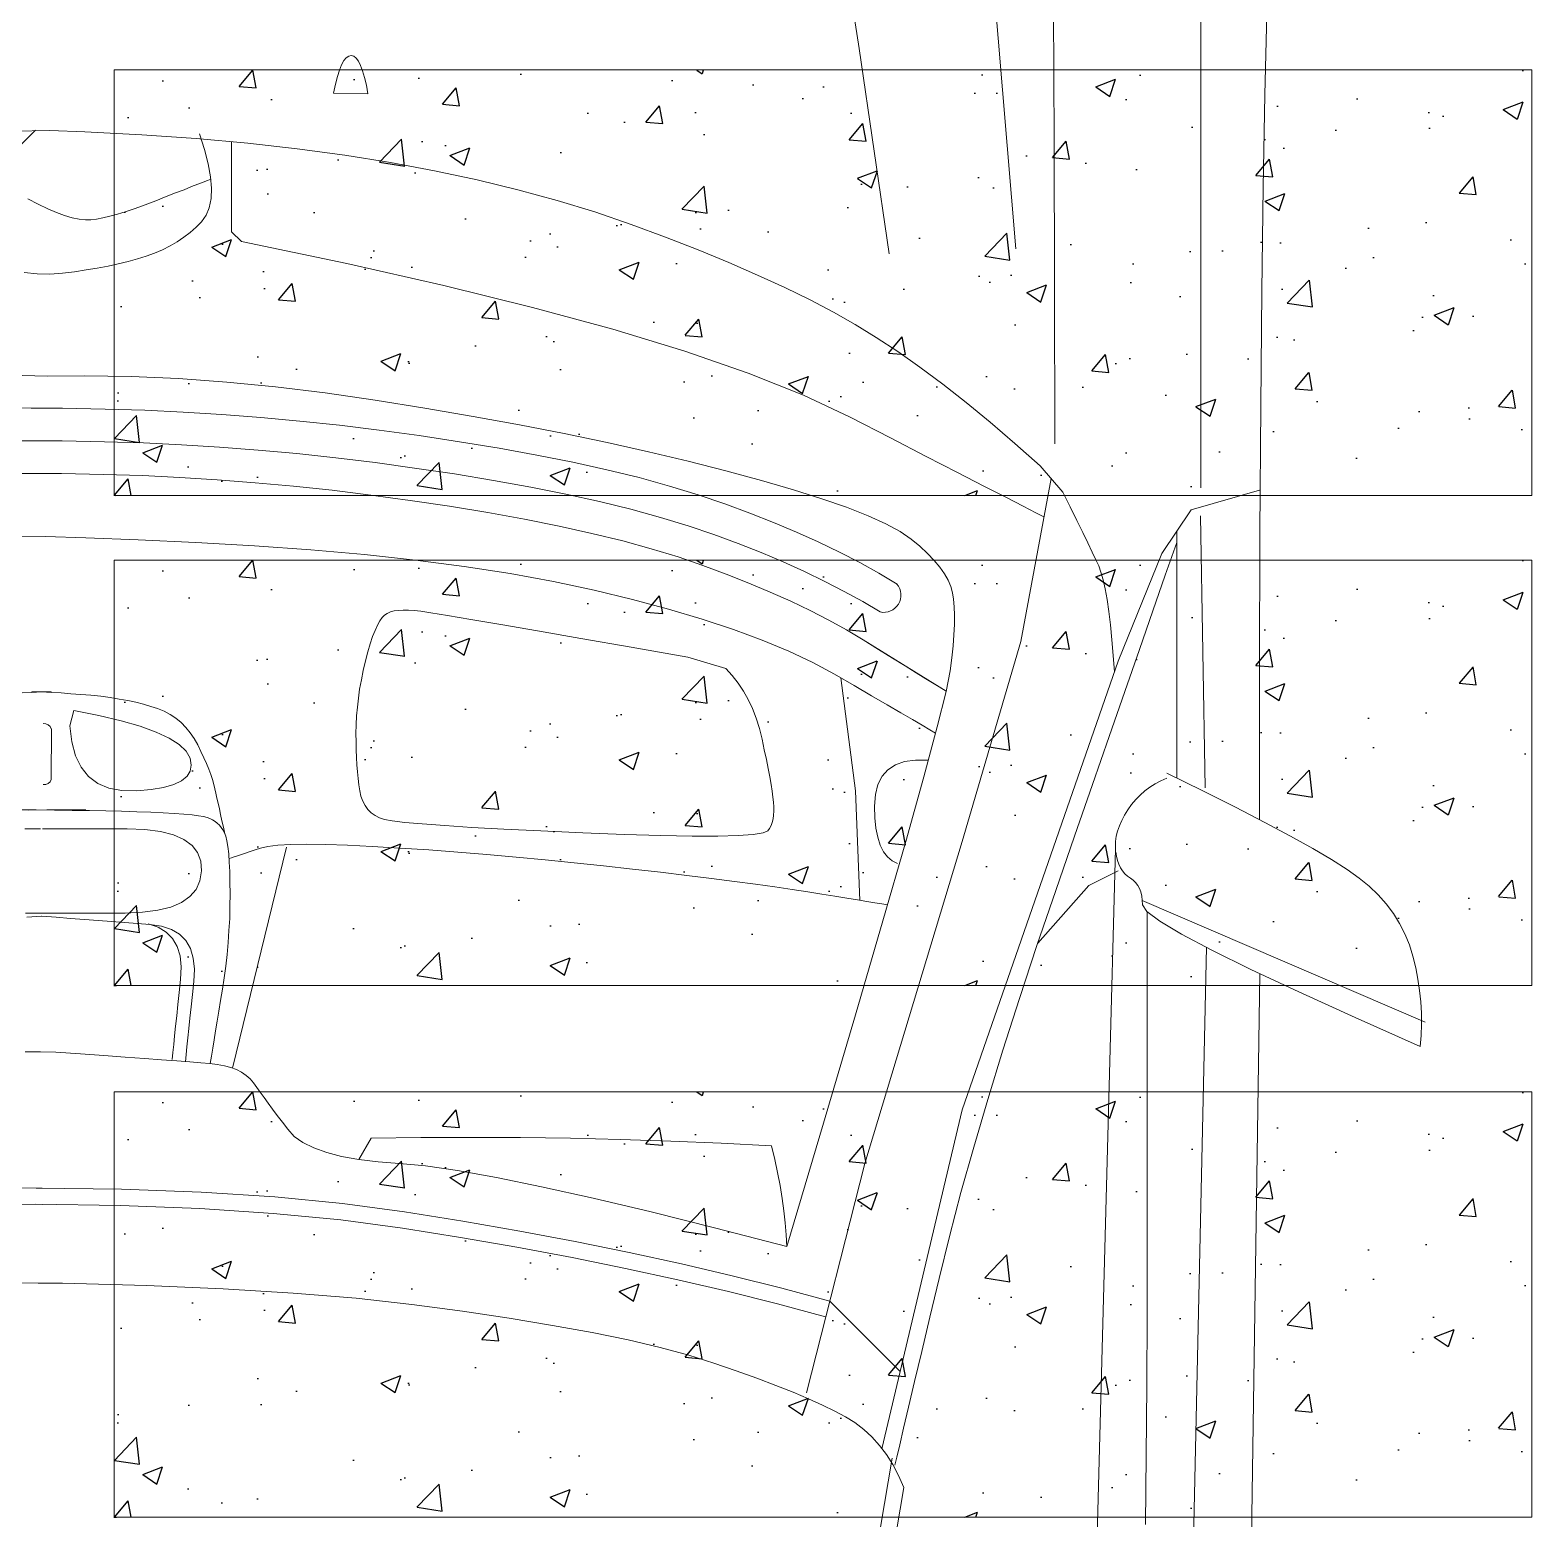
# Model space of a CAD drawing. Header units: millimetres. Extents: x 971.3 to 1010.6, y 593 to 619.8.
# Drawn here: x 978.289 to 979.348, y 599.037 to 600.087 of the extents above; entities that cross this region are included whole.
import ezdxf

# ---------------------------------------------------------------- set-up
doc = ezdxf.new("R2010")
doc.units = ezdxf.units.MM
doc.layers.add('1', color=253, linetype='Continuous', lineweight=0)
doc.layers.add('_mobiliário', color=7, linetype='Continuous', lineweight=5)
doc.layers.add('JANELA-V', color=40, linetype='Continuous')

# ---------------------------------------------------------------- blocks, each defined once
blk = doc.blocks.new('A$C0D511125')
at = {"layer": '_mobiliário'}
for p, q in [((1.6767, 1.7709), (1.4877, 1.7678)), ((1.453, 1.6564), (1.4712, 1.6722)), ((1.5859, 1.4114), (1.5938, 1.4379)), ((1.194, 1.1653), (1.1946, 1.1892)), ((1.2903, 1.0944), (1.2971, 1.1012)), ((1.6336, 0.9821), (1.623, 0.9847)), ((1.6708, 0.9691), (1.6358, 0.9693))]:
    blk.add_line(p, q, dxfattribs=at)
for points in [[(1.6666, 1.7444), (1.6788, 1.7694), (1.6902, 1.7921), (1.7007, 1.8124), (1.7102, 1.8303), (1.7189, 1.8458), (1.7266, 1.8589), (1.7335, 1.8697), (1.7395, 1.8781), (1.7451, 1.885), (1.7511, 1.8912), (1.7574, 1.8968), (1.764, 1.9018), (1.771, 1.9061), (1.7782, 1.9098), (1.7858, 1.9129), (1.7937, 1.9153), (1.8017, 1.9173), (1.8097, 1.9188), (1.8176, 1.92), (1.8255, 1.9208), (1.8333, 1.9213), (1.841, 1.9214), (1.8488, 1.9211), (1.8564, 1.9204)], [(1.7551, 1.7273), (1.8395, 1.9238)], [(1.8564, 1.9204), (1.8363, 1.8752), (1.8185, 1.836), (1.8029, 1.8028), (1.7895, 1.7757), (1.7783, 1.7546), (1.7693, 1.7395), (1.7626, 1.7305), (1.7581, 1.7275), (1.7548, 1.7273), (1.7519, 1.7269), (1.7491, 1.7263), (1.7467, 1.7253), (1.7445, 1.7242), (1.7425, 1.7227), (1.7409, 1.721), (1.7395, 1.719), (1.7381, 1.717), (1.7364, 1.7152), (1.7345, 1.7136), (1.7323, 1.7122), (1.7298, 1.7111), (1.7271, 1.7101), (1.7241, 1.7094), (1.7208, 1.7088), (1.7174, 1.7086), (1.7139, 1.7087), (1.7104, 1.7092), (1.7068, 1.7101), (1.7032, 1.7114), (1.6995, 1.713), (1.6958, 1.7149), (1.692, 1.7173), (1.6883, 1.7199), (1.6849, 1.7228), (1.6818, 1.7259), (1.6789, 1.7291), (1.6763, 1.7326), (1.6739, 1.7363), (1.6718, 1.7403), (1.67, 1.7444)], [(1.6988, 1.8087), (1.5951, 1.8088), (1.4993, 1.8091), (1.4114, 1.8097), (1.3314, 1.8104), (1.2593, 1.8113), (1.1951, 1.8125), (1.1388, 1.8139)], [(1.5886, 1.7105), (1.514, 1.741), (1.4835, 1.7613), (1.47, 1.8087)], [(1.8058, 1.809), (2.7317, 1.7954)], [(0.4277, 1.7342), (0.5015, 1.7422), (0.5737, 1.749), (0.6445, 1.7549), (0.7137, 1.7596), (0.7813, 1.7633), (0.8474, 1.766), (0.912, 1.7675), (0.9751, 1.7681), (1.0373, 1.7681), (1.0993, 1.7681), (1.1612, 1.7681), (1.223, 1.7681), (1.2845, 1.7681), (1.3459, 1.7681), (1.4072, 1.7681), (1.4683, 1.7681)], [(1.7874, 1.7719), (2.7276, 1.7512)], [(1.4988, 1.7512), (1.6699, 1.7512)], [(2.1473, 1.5554), (2.1418, 1.5567), (2.1333, 1.5587), (2.1217, 1.5614), (2.107, 1.5649), (2.0893, 1.5691), (2.0684, 1.5741), (2.0446, 1.5797), (2.0176, 1.5861), (1.9885, 1.5933), (1.958, 1.6013), (1.9263, 1.6102), (1.8932, 1.6199), (1.8589, 1.6304), (1.8232, 1.6419), (1.7863, 1.6541), (1.748, 1.6672), (1.7102, 1.6803), (1.6745, 1.6927), (1.641, 1.7043), (1.6097, 1.7152), (1.5806, 1.7253), (1.5537, 1.7347), (1.5289, 1.7433), (1.5063, 1.7512)], [(1.7629, 1.7308), (1.7721, 1.7308), (1.7869, 1.7308), (1.8072, 1.7308), (1.833, 1.7308), (1.8644, 1.7308), (1.9014, 1.7308), (1.9439, 1.7308), (1.992, 1.7308), (2.0424, 1.7308), (2.092, 1.7305), (2.1407, 1.7301), (2.1886, 1.7296)], [(1.4712, 1.6722), (1.4815, 1.6773), (1.4909, 1.6819), (1.4992, 1.686), (1.5066, 1.6895), (1.5129, 1.6925), (1.5182, 1.695), (1.5225, 1.697), (1.5268, 1.6986), (1.5322, 1.7002), (1.5385, 1.7016), (1.5458, 1.7029), (1.5542, 1.7041), (1.5635, 1.7052), (1.5739, 1.7062), (1.5959, 1.708)], [(2.1359, 1.5464), (1.9005, 1.6022), (1.5886, 1.7105)], [(2.6913, 1.6828), (1.7192, 1.7087)], [(1.7344, 1.7105), (1.7445, 1.6902), (1.7846, 1.6547)], [(1.4378, 1.6665), (1.3274, 1.6664), (1.2268, 1.6661), (1.1359, 1.6656), (1.0547, 1.6648), (0.9834, 1.6639), (0.9217, 1.6627), (0.8698, 1.6613), (0.8276, 1.6598), (0.7873, 1.6578), (0.7408, 1.6553), (0.6881, 1.6523), (0.6293, 1.6488), (0.5644, 1.6447), (0.4933, 1.6401), (0.4161, 1.6349), (0.3327, 1.6293)], [(2.0971, 1.4939), (1.9378, 1.5345), (1.714, 1.6022), (1.5751, 1.6428), (1.4618, 1.664)], [(1.22, 0.968), (1.2208, 0.9925), (1.2229, 1.032), (1.2255, 1.0698), (1.2288, 1.1058), (1.2327, 1.1401), (1.2372, 1.173), (1.2423, 1.2048), (1.248, 1.2354), (1.2543, 1.265), (1.2612, 1.2934), (1.2686, 1.3207), (1.2766, 1.3469), (1.2852, 1.372), (1.2941, 1.3959), (1.3029, 1.4186), (1.3117, 1.4399), (1.3204, 1.46), (1.3291, 1.4789), (1.3377, 1.4964), (1.3462, 1.5127), (1.3547, 1.5277), (1.3637, 1.5423), (1.3736, 1.5574), (1.3844, 1.5728), (1.3963, 1.5887), (1.409, 1.605), (1.4227, 1.6217), (1.4374, 1.6388), (1.453, 1.6564)], [(1.2971, 1.1012), (1.3124, 1.1745), (1.3276, 1.2419), (1.3429, 1.3035), (1.3581, 1.3593), (1.3734, 1.4093), (1.3886, 1.4535), (1.4039, 1.4918), (1.4191, 1.5244), (1.4336, 1.5524), (1.4464, 1.5772), (1.4575, 1.5988), (1.467, 1.6173), (1.4748, 1.6325), (1.481, 1.6445), (1.4856, 1.6534), (1.4885, 1.659)], [(1.3022, 1.6394), (1.1197, 1.6242), (0.9535, 1.6088), (0.8036, 1.5933), (0.67, 1.5777), (0.5528, 1.562), (0.4518, 1.5461), (0.3672, 1.5302), (0.2988, 1.5142)], [(3.3391, 1.6392), (3.176, 1.5879), (2.9307, 1.5266), (2.7157, 1.513), (2.3822, 1.513), (2.1426, 1.5535)], [(1.9954, 1.4803), (1.9098, 1.5058), (1.8344, 1.5281), (1.7691, 1.5471), (1.714, 1.5629), (1.6691, 1.5754), (1.6344, 1.5848), (1.6098, 1.5909), (1.5954, 1.5937), (1.5864, 1.5949), (1.578, 1.5958), (1.5703, 1.5964), (1.5632, 1.5967), (1.5567, 1.5968), (1.5509, 1.5966), (1.5457, 1.5962), (1.5412, 1.5954), (1.5369, 1.5942), (1.5325, 1.5924), (1.528, 1.5898), (1.5234, 1.5866), (1.5187, 1.5826), (1.5138, 1.578), (1.5089, 1.5727), (1.5039, 1.5667), (1.4987, 1.5591), (1.4933, 1.5491), (1.4877, 1.5367), (1.4818, 1.5218), (1.4758, 1.5045), (1.4696, 1.4848), (1.4631, 1.4626), (1.4564, 1.438), (1.4497, 1.4116), (1.4432, 1.3841), (1.4368, 1.3554), (1.4306, 1.3255), (1.4245, 1.2944), (1.4186, 1.2622), (1.4129, 1.2288), (1.4073, 1.1943), (1.4022, 1.1594), (1.3981, 1.125), (1.3948, 1.0911), (1.3924, 1.0576), (1.391, 1.0247), (1.3904, 0.9921), (1.3907, 0.9663)], [(1.6096, 1.5909), (1.5739, 1.5333), (1.567, 1.5217), (1.5603, 1.5095), (1.5536, 1.4965), (1.5471, 1.483), (1.5407, 1.4687), (1.5344, 1.4538), (1.5282, 1.4382), (1.5222, 1.422), (1.5163, 1.4048), (1.5107, 1.3861), (1.5052, 1.3662), (1.5, 1.3448), (1.4949, 1.3221), (1.4901, 1.298), (1.4855, 1.2726), (1.4811, 1.2458), (1.477, 1.2184), (1.4733, 1.1912), (1.47, 1.1642), (1.4671, 1.1374), (1.4647, 1.1109), (1.4626, 1.0845), (1.461, 1.0584), (1.4598, 1.0324), (1.459, 1.0055), (1.4584, 0.9763), (1.4583, 0.9656)], [(1.6096, 1.5909), (1.6073, 1.5873), (1.6044, 1.5826), (1.6009, 1.5769), (1.5968, 1.5702), (1.592, 1.5625), (1.5866, 1.5538), (1.5806, 1.5441), (1.5739, 1.5333), (1.567, 1.5217), (1.5603, 1.5095), (1.5536, 1.4965), (1.5471, 1.483), (1.5407, 1.4687), (1.5344, 1.4538), (1.5282, 1.4382), (1.5222, 1.422), (1.5163, 1.4048), (1.5107, 1.3861), (1.5052, 1.3662), (1.5, 1.3448), (1.4949, 1.3221), (1.4901, 1.298), (1.4855, 1.2726), (1.4811, 1.2458), (1.477, 1.2184), (1.4733, 1.1912), (1.47, 1.1642), (1.4671, 1.1374), (1.4647, 1.1109), (1.4626, 1.0845), (1.461, 1.0584), (1.4598, 1.0324), (1.459, 1.0055), (1.4584, 0.9763), (1.4583, 0.9656)], [(1.6387, 1.5836), (1.6364, 1.5796), (1.6332, 1.5743), (1.6293, 1.5675), (1.6246, 1.5595), (1.6191, 1.55), (1.6128, 1.5392), (1.6057, 1.527), (1.5978, 1.5134), (1.5897, 1.4984), (1.5817, 1.4816), (1.5741, 1.4632), (1.5666, 1.4432), (1.5595, 1.4215), (1.5525, 1.3981), (1.5459, 1.3731), (1.5394, 1.3465), (1.5334, 1.3181), (1.5279, 1.2879), (1.523, 1.256), (1.5185, 1.2223), (1.5147, 1.1867), (1.5113, 1.1495), (1.5085, 1.1104), (1.5063, 1.0695), (1.5044, 1.0296), (1.503, 0.9931), (1.502, 0.9652)], [(1.7292, 1.5572), (1.7274, 1.5534), (1.7247, 1.5502), (1.7211, 1.5475), (1.7166, 1.5452), (1.7111, 1.5435), (1.7048, 1.5422), (1.6975, 1.5415), (1.6894, 1.5413), (1.6813, 1.5418), (1.6744, 1.5436), (1.6687, 1.5465), (1.6642, 1.5505), (1.6608, 1.5557), (1.6585, 1.5621), (1.6574, 1.5697), (1.6575, 1.5784)], [(1.5351, 1.5569), (1.5276, 1.5443), (1.5202, 1.5309), (1.5129, 1.5168), (1.5059, 1.5021), (1.499, 1.4869), (1.4923, 1.471), (1.4858, 1.4545), (1.4794, 1.4372), (1.4731, 1.4187), (1.467, 1.3987), (1.4612, 1.3776), (1.4557, 1.3552), (1.4505, 1.3315), (1.4455, 1.3066), (1.4407, 1.2803), (1.4362, 1.2528), (1.432, 1.2248), (1.4282, 1.197), (1.4248, 1.1694), (1.4219, 1.1419), (1.4194, 1.1147), (1.4173, 1.0877), (1.4157, 1.0608), (1.4144, 1.0342), (1.4136, 1.0066), (1.413, 0.9769), (1.4129, 0.966)], [(2.1628, 1.5616), (2.1546, 1.558), (2.147, 1.554), (2.14, 1.5495), (2.1336, 1.5447), (2.1277, 1.5394), (2.1225, 1.5337), (2.1178, 1.5275), (2.1137, 1.521), (2.1098, 1.5136), (2.1056, 1.5051), (2.1013, 1.4954), (2.0967, 1.4846), (2.092, 1.4726), (2.087, 1.4594), (2.0818, 1.4451), (2.0764, 1.4296), (2.0709, 1.4122), (2.0656, 1.3923), (2.0603, 1.3699), (2.0552, 1.3449), (2.0502, 1.3174), (2.0453, 1.2874), (2.0404, 1.2548), (2.0357, 1.2197), (2.0314, 1.1809), (2.0278, 1.1372), (2.0248, 1.0886), (2.0226, 1.0352), (2.021, 0.9769), (2.0208, 0.96)], [(2.0822, 1.559), (2.0333, 1.5102)], [(1.3056, 1.5514), (1.163, 1.5305), (1.0217, 1.5085), (0.8817, 1.4853), (0.7429, 1.4609), (0.6054, 1.4353), (0.4692, 1.4086), (0.3342, 1.3807), (0.2005, 1.3517)], [(1.5545, 1.5451), (1.5473, 1.533), (1.5402, 1.5202), (1.5333, 1.5067), (1.5265, 1.4925), (1.5198, 1.4778), (1.5133, 1.4624), (1.507, 1.4464), (1.5008, 1.4296), (1.4947, 1.4117), (1.4888, 1.3924), (1.4832, 1.3719), (1.4778, 1.35), (1.4727, 1.3268), (1.4678, 1.3023), (1.4631, 1.2765), (1.4586, 1.2493), (1.4545, 1.2216), (1.4507, 1.1941), (1.4474, 1.1668), (1.4445, 1.1397), (1.442, 1.1128), (1.44, 1.0861), (1.4383, 1.0596), (1.4371, 1.0333), (1.4363, 1.0061), (1.4357, 0.9766), (1.4356, 0.9658)], [(1.7259, 1.0927), (1.7253, 1.0943), (1.7247, 1.0963), (1.7239, 1.0986), (1.723, 1.1012), (1.7221, 1.1041), (1.721, 1.1073), (1.7198, 1.1108), (1.7186, 1.1146), (1.7174, 1.1196), (1.7166, 1.1266), (1.7161, 1.1356), (1.7159, 1.1467), (1.7161, 1.1598), (1.7166, 1.175), (1.7174, 1.1921), (1.7186, 1.2113), (1.7199, 1.2315), (1.7215, 1.2517), (1.7231, 1.2719), (1.7249, 1.2921), (1.7267, 1.3124), (1.7288, 1.3326), (1.7309, 1.3528), (1.7332, 1.373), (1.7354, 1.3926), (1.7376, 1.4109), (1.7397, 1.428), (1.7418, 1.4439), (1.7437, 1.4585), (1.7456, 1.4719), (1.7474, 1.484), (1.7491, 1.4949), (1.7507, 1.5047), (1.7521, 1.5137), (1.7534, 1.5219), (1.7546, 1.5293), (1.7557, 1.5358), (1.7566, 1.5414), (1.7574, 1.5463), (1.758, 1.5503)], [(1.7549, 1.5309), (1.6788, 1.528), (1.6004, 1.5179)], [(2.0333, 1.5102), (2.0243, 1.4768), (2.0157, 1.4424), (2.0074, 1.407), (1.9995, 1.3706), (1.9919, 1.3331), (1.9847, 1.2947), (1.9778, 1.2551), (1.9713, 1.2146), (1.9656, 1.1715), (1.961, 1.1244), (1.9577, 1.0732), (1.9556, 1.0179), (1.9548, 0.9585)], [(2.0442, 1.5071), (2.0353, 1.4739), (2.0267, 1.4397), (2.0185, 1.4045), (2.0106, 1.3682), (2.0031, 1.331), (1.9959, 1.2927), (1.9891, 1.2534), (1.9826, 1.2131), (1.9769, 1.1703), (1.9724, 1.1233), (1.9691, 1.0724), (1.967, 1.0173), (1.9661, 0.9582)], [(1.9954, 1.4803), (1.9826, 1.431), (1.9714, 1.3861), (1.9619, 1.3457), (1.9539, 1.3098), (1.9475, 1.2784), (1.9426, 1.2515), (1.9394, 1.2291), (1.9378, 1.2112), (1.9366, 1.1963), (1.935, 1.1829), (1.9328, 1.1709), (1.9301, 1.1605), (1.9269, 1.1515), (1.9231, 1.1439), (1.9189, 1.1379), (1.914, 1.1334), (1.9091, 1.1297), (1.9044, 1.1262), (1.9, 1.1229), (1.8958, 1.1198), (1.8919, 1.117), (1.8883, 1.1143), (1.8849, 1.1119), (1.8818, 1.1097), (1.879, 1.1073), (1.8765, 1.1046), (1.8744, 1.1014), (1.8725, 1.0978), (1.871, 1.0938), (1.8698, 1.0894), (1.8689, 1.0845), (1.8683, 1.0792), (1.8678, 1.073), (1.8672, 1.0654), (1.8665, 1.0563), (1.8657, 1.0458), (1.8648, 1.0339), (1.8638, 1.0205), (1.8627, 1.0057), (1.8615, 0.9895), (1.8605, 0.9723), (1.8601, 0.9616)], [(1.9255, 1.4697), (1.9349, 1.4719), (1.9441, 1.4739), (1.9531, 1.4756), (1.962, 1.4771), (1.9706, 1.4783), (1.979, 1.4792), (1.9873, 1.4799), (1.9954, 1.4803)], [(1.5859, 1.4114), (1.579, 1.372), (1.5729, 1.3372), (1.5677, 1.3071), (1.5633, 1.2815), (1.5598, 1.2607), (1.557, 1.2444), (1.5551, 1.2329), (1.554, 1.2259), (1.5535, 1.2214), (1.5532, 1.2174), (1.5532, 1.2137), (1.5534, 1.2103), (1.5538, 1.2074), (1.5545, 1.2048), (1.5555, 1.2026), (1.5567, 1.2007), (1.5583, 1.1991), (1.5607, 1.1974), (1.5637, 1.1958), (1.5673, 1.1941), (1.5716, 1.1924), (1.5766, 1.1908), (1.5822, 1.1891), (1.5885, 1.1875), (1.5951, 1.1859), (1.6016, 1.1846), (1.6081, 1.1834), (1.6144, 1.1825), (1.6207, 1.1818), (1.6268, 1.1813), (1.6329, 1.1809), (1.639, 1.1808), (1.6448, 1.1809), (1.6504, 1.181), (1.6557, 1.1812), (1.6608, 1.1815), (1.6657, 1.1819), (1.6703, 1.1823), (1.6747, 1.1829), (1.6788, 1.1835), (1.6826, 1.1843), (1.686, 1.1856), (1.689, 1.1872), (1.6917, 1.1891), (1.694, 1.1915), (1.6959, 1.1942), (1.6975, 1.1973), (1.6987, 1.2007), (1.6997, 1.2061), (1.7007, 1.2148), (1.7018, 1.2269), (1.703, 1.2425), (1.7042, 1.2614), (1.7054, 1.2837), (1.7066, 1.3094), (1.7079, 1.3385), (1.7091, 1.3675), (1.7099, 1.3928), (1.7102, 1.4144), (1.7103, 1.4323), (1.7099, 1.4465), (1.7092, 1.457), (1.7081, 1.4639), (1.7066, 1.4671), (1.7049, 1.4683), (1.7029, 1.4693), (1.7007, 1.4701), (1.6983, 1.4707), (1.6957, 1.4711), (1.6929, 1.4713), (1.6899, 1.4713), (1.6867, 1.471), (1.6831, 1.4706), (1.679, 1.47), (1.6743, 1.4693), (1.6691, 1.4684), (1.6634, 1.4673), (1.6571, 1.4661), (1.6503, 1.4646), (1.6429, 1.4631), (1.6355, 1.4612), (1.6284, 1.459), (1.6217, 1.4564), (1.6154, 1.4535), (1.6095, 1.4501), (1.6039, 1.4464), (1.5987, 1.4424), (1.5938, 1.4379)], [(1.9202, 1.1914), (1.9197, 1.2259), (1.9196, 1.2605), (1.9197, 1.2952), (1.9202, 1.3299), (1.9211, 1.3647), (1.9222, 1.3996), (1.9237, 1.4346), (1.9255, 1.4697)], [(1.9202, 1.1914), (1.935, 1.1829)], [(1.1946, 1.1892), (1.1884, 1.1881), (1.1831, 1.1868), (1.1785, 1.1855), (1.1748, 1.1841), (1.1718, 1.1826), (1.1697, 1.181), (1.1684, 1.1794), (1.1679, 1.1776), (1.1683, 1.1758), (1.1694, 1.1741), (1.1714, 1.1725), (1.1743, 1.1709), (1.178, 1.1694), (1.1825, 1.168), (1.1878, 1.1666), (1.194, 1.1653)], [(1.8715, 1.0951), (1.7179, 1.1326)], [(1.2903, 1.0944), (1.2277, 1.0944)], [(1.7088, 1.0898), (1.7041, 1.0887), (1.6996, 1.0877), (1.6953, 1.0868), (1.6913, 1.0859), (1.6874, 1.085), (1.6839, 1.0842), (1.6805, 1.0835), (1.6774, 1.0828), (1.6743, 1.082), (1.671, 1.0811), (1.6675, 1.0799), (1.6638, 1.0785), (1.6599, 1.0769), (1.6558, 1.0751), (1.6515, 1.0731), (1.6469, 1.0709), (1.6425, 1.0684), (1.6384, 1.0656), (1.6347, 1.0626), (1.6313, 1.0593), (1.6284, 1.0556), (1.6258, 1.0517), (1.6235, 1.0475), (1.6217, 1.043), (1.6201, 1.0383), (1.6186, 1.0332), (1.6173, 1.0278), (1.6161, 1.0222), (1.615, 1.0162), (1.614, 1.01), (1.6131, 1.0035), (1.6124, 0.9967), (1.6118, 0.9897), (1.6113, 0.9828), (1.6108, 0.976), (1.6104, 0.9692), (1.6101, 0.9624), (1.6099, 0.9557)], [(1.8683, 1.0795), (1.8632, 1.0804), (1.8577, 1.0813), (1.8518, 1.0823), (1.8456, 1.0833), (1.8389, 1.0844), (1.8319, 1.0856), (1.8245, 1.0868), (1.8167, 1.0881), (1.8087, 1.0893), (1.8007, 1.0904), (1.7925, 1.0913), (1.7842, 1.0921), (1.7759, 1.0926), (1.7675, 1.0931), (1.759, 1.0933), (1.7504, 1.0934), (1.7422, 1.0933), (1.7348, 1.0931), (1.7283, 1.0928), (1.7225, 1.0924), (1.7176, 1.0918), (1.7136, 1.0912), (1.7104, 1.0903), (1.7079, 1.0894), (1.706, 1.0884), (1.7043, 1.0872), (1.7027, 1.0859), (1.7013, 1.0844), (1.7001, 1.0829), (1.699, 1.0812), (1.6981, 1.0794), (1.6973, 1.0775), (1.6967, 1.075), (1.6961, 1.0714), (1.6955, 1.0669), (1.695, 1.0613), (1.6945, 1.0546), (1.6941, 1.0469), (1.6937, 1.0382), (1.6934, 1.0285), (1.693, 1.018), (1.6928, 1.007), (1.6925, 0.9956), (1.6924, 0.9837), (1.6922, 0.9714), (1.6921, 0.9587), (1.692, 0.9454)], [(1.2223, 1.0722), (1.2331, 1.0757), (1.2431, 1.0782), (1.2521, 1.0798), (1.2601, 1.0805), (1.2673, 1.0802), (1.2736, 1.0789), (1.2789, 1.0767), (1.2834, 1.0735), (1.2872, 1.0697), (1.2908, 1.0656), (1.2942, 1.0613), (1.2973, 1.0566), (1.3002, 1.0517), (1.3028, 1.0464), (1.3051, 1.0409), (1.3072, 1.0351), (1.3092, 1.029), (1.311, 1.0225), (1.3127, 1.0157), (1.3142, 1.0086), (1.3156, 1.0011), (1.3169, 0.9934), (1.3181, 0.9852), (1.3192, 0.9768), (1.3198, 0.9681), (1.3196, 0.9592), (1.3186, 0.9502)], [(1.2674, 0.9529), (1.2712, 0.96), (1.2743, 0.9666), (1.277, 0.9728), (1.279, 0.9784), (1.2806, 0.9837), (1.2816, 0.9885), (1.2821, 0.9928), (1.282, 0.9967), (1.2815, 1.0006), (1.2807, 1.0049), (1.2795, 1.0098), (1.2781, 1.0152), (1.2762, 1.0211), (1.2741, 1.0275), (1.2716, 1.0343), (1.2688, 1.0417), (1.2659, 1.049), (1.2634, 1.0555), (1.2611, 1.0614), (1.259, 1.0665), (1.2573, 1.0709), (1.2559, 1.0747), (1.2547, 1.0777), (1.2538, 1.08)], [(1.623, 0.9847), (1.6264, 1.0022), (1.6301, 1.0176), (1.6339, 1.0309), (1.638, 1.042), (1.6422, 1.0511), (1.6467, 1.058), (1.6513, 1.0629), (1.6562, 1.0656), (1.6609, 1.0664), (1.6651, 1.0657), (1.6687, 1.0635), (1.6718, 1.0596), (1.6743, 1.0542), (1.6764, 1.0472), (1.6778, 1.0386), (1.6788, 1.0285), (1.6786, 1.0182), (1.6769, 1.0092), (1.6737, 1.0014), (1.6688, 0.995), (1.6624, 0.9899), (1.6544, 0.986), (1.6448, 0.9834), (1.6336, 0.9821)], [(1.7053, 0.9631), (1.7053, 0.9653), (1.7053, 0.9689), (1.7053, 0.9741), (1.7053, 0.9807), (1.7053, 0.9887), (1.7053, 0.9983), (1.7053, 1.0093), (1.7053, 1.0218), (1.7057, 1.0342), (1.7071, 1.0449), (1.7094, 1.054), (1.7126, 1.0613), (1.7167, 1.0669), (1.7217, 1.0708), (1.7276, 1.073), (1.7345, 1.0735), (1.7413, 1.0724), (1.7473, 1.0697), (1.7523, 1.0654), (1.7564, 1.0596), (1.7596, 1.0522), (1.7618, 1.0432), (1.7632, 1.0326), (1.7637, 1.0205), (1.7637, 1.0083), (1.7637, 0.9975), (1.7637, 0.9881), (1.7637, 0.9802), (1.7637, 0.9737), (1.7637, 0.9685), (1.7637, 0.9648), (1.7637, 0.9626)], [(1.7658, 0.9625), (1.7666, 0.9726), (1.7674, 0.9825), (1.7681, 0.9922), (1.7689, 1.0017), (1.7696, 1.011), (1.7703, 1.0201), (1.771, 1.029), (1.7716, 1.0377), (1.7728, 1.0458), (1.7751, 1.0526), (1.7785, 1.0582), (1.7829, 1.0626), (1.7884, 1.0658), (1.795, 1.0678), (1.8027, 1.0686), (1.8114, 1.0682), (1.8204, 1.0673), (1.8288, 1.0664), (1.8367, 1.0655), (1.8439, 1.0647), (1.8505, 1.064), (1.8566, 1.0634), (1.8621, 1.0628), (1.867, 1.0623)], [(1.7713, 1.0365), (1.7736, 1.0434), (1.7769, 1.049), (1.7814, 1.0534), (1.7869, 1.0566), (1.7935, 1.0586), (1.8012, 1.0594), (1.8099, 1.059), (1.8189, 1.058), (1.8273, 1.0571), (1.8351, 1.0563), (1.8424, 1.0555), (1.849, 1.0548), (1.8551, 1.0542), (1.8606, 1.0536), (1.8654, 1.0531)], [(1.6922, 0.9534), (1.6921, 0.9661), (1.692, 0.9794), (1.692, 0.9931)], [(1.22, 0.968), (1.2204, 0.9434)], [(1.3899, 0.9404), (1.3907, 0.9663)], [(1.4127, 0.9254), (1.4128, 0.9552), (1.4129, 0.966)], [(1.4355, 0.9256), (1.4355, 0.955), (1.4356, 0.9658)], [(1.4582, 0.9257), (1.4582, 0.9549), (1.4583, 0.9656)], [(1.5024, 0.9372), (1.502, 0.9652)], [(1.6108, 0.9488), (1.6104, 0.9556), (1.6101, 0.9624), (1.6099, 0.9691)], [(1.7053, 0.9617), (1.7053, 0.9595), (1.7053, 0.9559), (1.7053, 0.9507)], [(1.7637, 0.9511), (1.7637, 0.9563), (1.7637, 0.96), (1.7637, 0.9622)], [(1.7658, 0.9623), (1.7666, 0.9522)], [(1.8602, 0.9509), (1.8601, 0.9616)], [(2.0223, 0.4097), (2.0141, 0.4432), (2.0061, 0.4778), (1.9986, 0.5133), (1.9914, 0.5499), (1.9845, 0.5875), (1.9781, 0.6261), (1.972, 0.6658), (1.9663, 0.7064), (1.9614, 0.7496), (1.9578, 0.7968), (1.9555, 0.8481), (1.9545, 0.9035), (1.9548, 0.9628)], [(2.0334, 0.4125), (2.0251, 0.4459), (2.0172, 0.4803), (2.0097, 0.5156), (2.0025, 0.552), (1.9957, 0.5894), (1.9893, 0.6278), (1.9833, 0.6673), (1.9776, 0.7077), (1.9727, 0.7507), (1.9691, 0.7977), (1.9668, 0.8487), (1.9659, 0.9038), (1.9662, 0.9629)], [(1.2621, 0.9476), (1.2382, 0.9397), (1.2197, 0.9582)], [(2.0207, 0.9431), (2.0208, 0.96)]]:
    blk.add_lwpolyline(points, dxfattribs=at)
blk.add_lwpolyline([(3.2202, 1.6621), (3.2811, 1.6556, -0.813252), (3.2833, 1.6335), (3.173, 1.5988), (2.9289, 1.5379), (2.7154, 1.5244), (2.3832, 1.5244), (2.1628, 1.5616)], format="xyb", dxfattribs=at)
for centre, radius, start, end in [((1.5428, 1.5476), 0.012, 347.8379, 129.6542), ((1.6372, 0.9642), 0.00514, 106.1707, 187.9485), ((1.6694, 0.9642), 0.00514, 352.0515, 73.8293)]:
    blk.add_arc(centre, radius, start, end, dxfattribs=at)

msp = doc.modelspace()

# ---------------------------------------------------------------- hatches: boundary and pattern name
at = {"layer": 'JANELA-V', "true_color": 0xfbd593}
h = msp.add_hatch(dxfattribs=at)
h.set_pattern_fill('AR-CONC', color=41, scale=0.02, style=0)
h.set_pattern_definition([(50, (978.34818, 599.75848), (0.143452, -0.01255), [0.015, -0.165]), (355, (978.34818, 599.75848), (-0.02775, 0.150438), [0.012, -0.132]), (100.451, (978.36014, 599.75743), (0.115702, 0.137888), [0.012748, -0.140228]), (46.184, (978.34818, 599.79848), (0.213448, -0.033104), [0.0225, -0.2475]), (96.636, (978.36597, 599.79572), (0.186933, 0.194824), [0.019122, -0.210343]), (351.184, (978.34818, 599.79848), (0.186932, 0.194824), [0.018, -0.198]), (21, (978.36818, 599.78848), (0.119381, -0.080524), [0.015, -0.165]), (326, (978.36818, 599.78848), (0.048663, 0.14503), [0.012, -0.132]), (71.451, (978.37813, 599.78177), (0.168045, 0.064506), [0.012748, -0.140228]), (37.5, (978.348185, 599.75848), (0.002432, 0.0665788), [0, -0.1304, 0, -0.134, 0, -0.1325]), (7.5, (978.348185, 599.75848), (0.052614, 0.0788823), [0, -0.0764, 0, -0.1274, 0, -0.0505]), (327.5, (978.303585, 599.75848), (0.1067645, -0.004511), [0, -0.05, 0, -0.156, 0, -0.207]), (317.5, (978.28358, 599.75848), (0.116637, 0.020021), [0, -0.065, 0, -0.1036, 0, -0.147])])
h.paths.add_polyline_path([(979.3482, 600.0585), (978.3482, 600.0585), (978.3482, 599.7585), (979.3482, 599.7585)])
h = msp.add_hatch(dxfattribs=at)
h.set_pattern_fill('AR-CONC', color=41, scale=0.02, style=0)
h.set_pattern_definition([(50, (978.34818, 599.41282), (0.143452, -0.01255), [0.015, -0.165]), (355, (978.34818, 599.41282), (-0.02775, 0.150438), [0.012, -0.132]), (100.451, (978.36014, 599.41178), (0.115702, 0.137888), [0.012748, -0.140228]), (46.184, (978.34818, 599.45282), (0.213448, -0.033104), [0.0225, -0.2475]), (96.636, (978.36597, 599.45006), (0.186933, 0.194824), [0.019122, -0.210343]), (351.184, (978.34818, 599.45282), (0.186932, 0.194824), [0.018, -0.198]), (21, (978.36818, 599.44282), (0.119381, -0.080524), [0.015, -0.165]), (326, (978.36818, 599.44282), (0.048663, 0.14503), [0.012, -0.132]), (71.451, (978.37813, 599.43611), (0.168045, 0.064506), [0.012748, -0.140228]), (37.5, (978.348185, 599.41282), (0.002432, 0.0665788), [0, -0.1304, 0, -0.134, 0, -0.1325]), (7.5, (978.348185, 599.41282), (0.052614, 0.0788823), [0, -0.0764, 0, -0.1274, 0, -0.0505]), (327.5, (978.303585, 599.41282), (0.1067645, -0.004511), [0, -0.05, 0, -0.156, 0, -0.207]), (317.5, (978.28358, 599.41282), (0.116637, 0.020021), [0, -0.065, 0, -0.1036, 0, -0.147])])
h.paths.add_polyline_path([(979.3482, 599.7128), (978.3482, 599.7128), (978.3482, 599.4128), (979.3482, 599.4128)])
h = msp.add_hatch(dxfattribs=at)
h.set_pattern_fill('AR-CONC', color=41, scale=0.02, style=0)
h.set_pattern_definition([(50, (978.34818, 599.03782), (0.143452, -0.01255), [0.015, -0.165]), (355, (978.34818, 599.03782), (-0.02775, 0.150438), [0.012, -0.132]), (100.451, (978.36014, 599.03678), (0.115702, 0.137888), [0.012748, -0.140228]), (46.184, (978.34818, 599.07782), (0.213448, -0.033104), [0.0225, -0.2475]), (96.636, (978.36597, 599.07506), (0.186933, 0.194824), [0.019122, -0.210343]), (351.184, (978.34818, 599.07782), (0.186932, 0.194824), [0.018, -0.198]), (21, (978.36818, 599.06782), (0.119381, -0.080524), [0.015, -0.165]), (326, (978.36818, 599.06782), (0.048663, 0.14503), [0.012, -0.132]), (71.451, (978.37813, 599.06111), (0.168045, 0.064506), [0.012748, -0.140228]), (37.5, (978.348185, 599.03782), (0.002432, 0.0665788), [0, -0.1304, 0, -0.134, 0, -0.1325]), (7.5, (978.348185, 599.03782), (0.052614, 0.0788823), [0, -0.0764, 0, -0.1274, 0, -0.0505]), (327.5, (978.303585, 599.03782), (0.1067645, -0.004511), [0, -0.05, 0, -0.156, 0, -0.207]), (317.5, (978.28358, 599.03782), (0.116637, 0.020021), [0, -0.065, 0, -0.1036, 0, -0.147])])
h.paths.add_polyline_path([(979.3482, 599.3378), (978.3482, 599.3378), (978.3482, 599.0378), (979.3482, 599.0378)])

# ---------------------------------------------------------------- linework, layer by layer
at = {"layer": '1'}
for p, q in [((978.3482, 600.0585), (979.3482, 600.0585)), ((978.3482, 600.0585), (978.3482, 599.7585)), ((979.3482, 600.0585), (979.3482, 599.7585)), ((979.3482, 600.0585), (979.3482, 599.7585)), ((978.3482, 599.7585), (979.3482, 599.7585)), ((978.3482, 599.7128), (979.3482, 599.7128)), ((978.3482, 599.7128), (978.3482, 599.4128)), ((979.3482, 599.7128), (979.3482, 599.4128)), ((978.3482, 599.4128), (979.3482, 599.4128)), ((978.3482, 599.3378), (979.3482, 599.3378)), ((978.3482, 599.3378), (978.3482, 599.0378)), ((979.3482, 599.3378), (979.3482, 599.0378)), ((978.3482, 599.0378), (979.3482, 599.0378))]:
    msp.add_line(p, q, dxfattribs=at)

# ---------------------------------------------------------------- block references
at = {"layer": '_mobiliário', "xscale": 1.014999999999986, "yscale": 1.014999999999986, "zscale": 1.014999999999986, "rotation": 270}
msp.add_blockref('A$C0D511125', (977.3201, 601.2541), dxfattribs=at)

doc.saveas('drawing.dxf')
